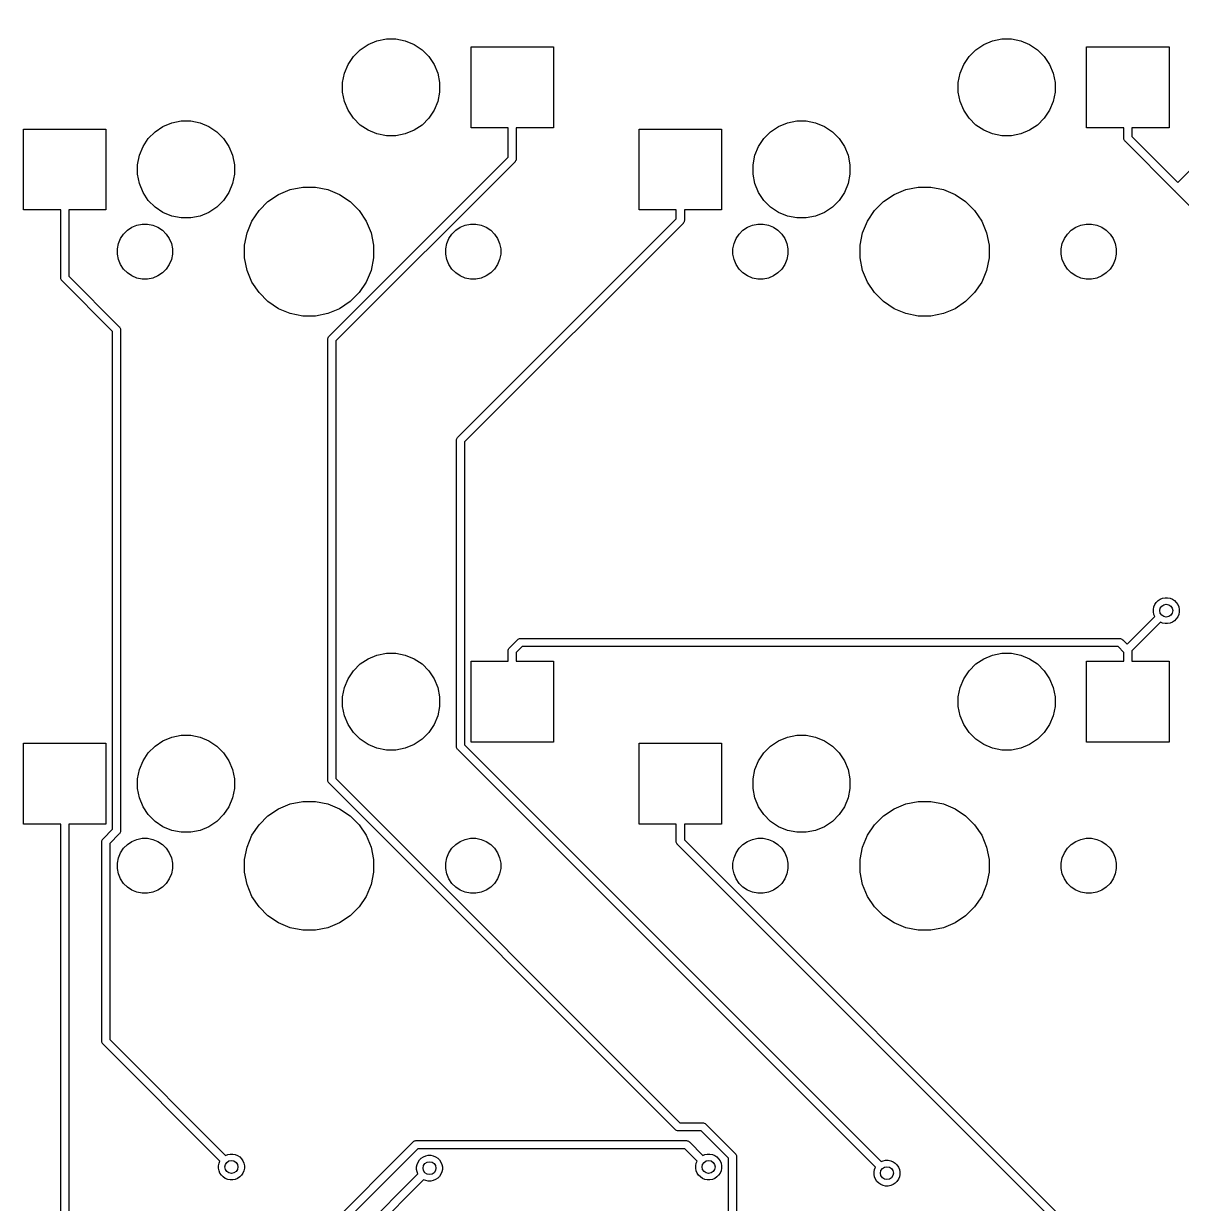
# Model space of a CAD drawing. Extents: x 1.2 to 14.9, y -4.9 to -0.3.
# Drawn here: x 1.242 to 2.653, y -1.894 to -0.457 of the extents above; entities that cross this region are included whole.
import ezdxf

# ---------------------------------------------------------------- set-up
doc = ezdxf.new("R2010")
doc.units = 0
doc.header["$MEASUREMENT"] = 0
doc.layers.add('BLACK', color=7, linetype='CONTINUOUS')

msp = doc.modelspace()

# ---------------------------------------------------------------- linework, layer by layer
at = {"layer": 'BLACK', "linetype": 'CONTINUOUS'}
for p, q in [((2.64867, -0.651084), (2.84242, -0.457328)), ((1.65235, -0.489129), (1.66203, -0.482666)), ((1.66203, -0.482666), (1.67277, -0.478214)), ((1.67277, -0.478214), (1.68418, -0.475945)), ((1.68418, -0.475945), (1.69582, -0.475945)), ((1.69582, -0.475945), (1.70723, -0.478214)), ((1.70723, -0.478214), (1.71797, -0.482666)), ((1.71797, -0.482666), (1.72765, -0.489129)), ((1.78744, -0.584213), (1.78744, -0.485787)), ((1.78744, -0.485787), (1.88783, -0.485787)), ((1.88783, -0.485787), (1.88783, -0.584213)), ((2.40235, -0.489129), (2.41203, -0.482666)), ((2.41203, -0.482666), (2.42277, -0.478214)), ((2.42277, -0.478214), (2.43418, -0.475945)), ((2.43418, -0.475945), (2.44582, -0.475945)), ((2.44582, -0.475945), (2.45723, -0.478214)), ((2.45723, -0.478214), (2.46797, -0.482666)), ((2.46797, -0.482666), (2.47765, -0.489129)), ((2.53744, -0.584213), (2.53744, -0.485787)), ((2.53744, -0.485787), (2.63783, -0.485787)), ((2.63783, -0.485787), (2.63783, -0.584213)), ((1.63767, -0.507027), (1.64413, -0.497355)), ((1.64413, -0.497355), (1.65235, -0.489129)), ((1.72765, -0.489129), (1.73587, -0.497355)), ((1.73587, -0.497355), (1.74233, -0.507027)), ((2.38767, -0.507027), (2.39413, -0.497355)), ((2.39413, -0.497355), (2.40235, -0.489129)), ((2.47765, -0.489129), (2.48587, -0.497355)), ((2.48587, -0.497355), (2.49233, -0.507027)), ((1.63321, -0.517774), (1.63767, -0.507027)), ((1.74233, -0.507027), (1.74679, -0.517774)), ((2.38321, -0.517774), (2.38767, -0.507027)), ((2.49233, -0.507027), (2.49679, -0.517774)), ((1.63094, -0.529184), (1.63321, -0.517774)), ((1.63094, -0.540816), (1.63094, -0.529184)), ((1.74679, -0.517774), (1.74906, -0.529184)), ((1.74906, -0.529184), (1.74906, -0.540816)), ((2.38094, -0.529184), (2.38321, -0.517774)), ((2.38094, -0.540816), (2.38094, -0.529184)), ((2.49679, -0.517774), (2.49906, -0.529184)), ((2.49906, -0.529184), (2.49906, -0.540816)), ((1.63321, -0.552226), (1.63094, -0.540816)), ((1.74906, -0.540816), (1.74679, -0.552226)), ((2.38321, -0.552226), (2.38094, -0.540816)), ((2.49906, -0.540816), (2.49679, -0.552226)), ((1.63767, -0.562973), (1.63321, -0.552226)), ((1.74679, -0.552226), (1.74233, -0.562973)), ((2.38767, -0.562973), (2.38321, -0.552226)), ((2.49679, -0.552226), (2.49233, -0.562973)), ((1.64413, -0.572645), (1.63767, -0.562973)), ((1.65235, -0.580871), (1.64413, -0.572645)), ((1.73587, -0.572645), (1.72765, -0.580871)), ((1.74233, -0.562973), (1.73587, -0.572645)), ((2.39413, -0.572645), (2.38767, -0.562973)), ((2.40235, -0.580871), (2.39413, -0.572645)), ((2.48587, -0.572645), (2.47765, -0.580871)), ((2.49233, -0.562973), (2.48587, -0.572645)), ((1.24217, -0.684213), (1.24217, -0.585787)), ((1.24217, -0.585787), (1.34256, -0.585787)), ((1.34256, -0.585787), (1.34256, -0.684213)), ((1.39413, -0.597355), (1.40235, -0.589129)), ((1.40235, -0.589129), (1.41203, -0.582666)), ((1.41203, -0.582666), (1.42277, -0.578214)), ((1.42277, -0.578214), (1.43418, -0.575945)), ((1.43418, -0.575945), (1.44582, -0.575945)), ((1.44582, -0.575945), (1.45723, -0.578214)), ((1.45723, -0.578214), (1.46797, -0.582666)), ((1.46797, -0.582666), (1.47765, -0.589129)), ((1.47765, -0.589129), (1.48587, -0.597355)), ((1.66203, -0.587334), (1.65235, -0.580871)), ((1.67277, -0.591786), (1.66203, -0.587334)), ((1.71797, -0.587334), (1.70723, -0.591786)), ((1.72765, -0.580871), (1.71797, -0.587334)), ((1.83272, -0.584213), (1.78744, -0.584213)), ((1.83272, -0.619832), (1.83272, -0.584213)), ((1.88783, -0.584213), (1.84256, -0.584213)), ((1.84256, -0.584213), (1.84256, -0.621629)), ((1.99217, -0.684213), (1.99217, -0.585787)), ((1.99217, -0.585787), (2.09256, -0.585787)), ((2.09256, -0.585787), (2.09256, -0.684213)), ((2.14413, -0.597355), (2.15235, -0.589129)), ((2.15235, -0.589129), (2.16203, -0.582666)), ((2.16203, -0.582666), (2.17277, -0.578214)), ((2.17277, -0.578214), (2.18418, -0.575945)), ((2.18418, -0.575945), (2.19582, -0.575945)), ((2.19582, -0.575945), (2.20723, -0.578214)), ((2.20723, -0.578214), (2.21797, -0.582666)), ((2.21797, -0.582666), (2.22765, -0.589129)), ((2.22765, -0.589129), (2.23587, -0.597355)), ((2.41203, -0.587334), (2.40235, -0.580871)), ((2.42277, -0.591786), (2.41203, -0.587334)), ((2.46797, -0.587334), (2.45723, -0.591786)), ((2.47765, -0.580871), (2.46797, -0.587334)), ((2.58272, -0.584213), (2.53744, -0.584213)), ((2.58272, -0.596778), (2.58272, -0.584213)), ((2.63783, -0.584213), (2.59256, -0.584213)), ((2.59256, -0.584213), (2.59256, -0.594981)), ((1.38767, -0.607027), (1.39413, -0.597355)), ((1.48587, -0.597355), (1.49233, -0.607027)), ((1.68418, -0.594055), (1.67277, -0.591786)), ((1.69582, -0.594055), (1.68418, -0.594055)), ((1.70723, -0.591786), (1.69582, -0.594055)), ((2.13767, -0.607027), (2.14413, -0.597355)), ((2.23587, -0.597355), (2.24233, -0.607027)), ((2.43418, -0.594055), (2.42277, -0.591786)), ((2.44582, -0.594055), (2.43418, -0.594055)), ((2.45723, -0.591786), (2.44582, -0.594055)), ((2.58269, -0.59702), (2.58272, -0.596778)), ((2.58272, -0.597261), (2.58269, -0.59702)), ((2.58279, -0.597984), (2.58272, -0.597261)), ((2.58279, -0.597985), (2.58279, -0.597984)), ((2.58307, -0.598912), (2.58279, -0.597985)), ((2.58279, -0.597985), (2.58279, -0.597985)), ((2.58353, -0.599767), (2.58307, -0.598912)), ((2.58399, -0.600329), (2.58353, -0.599767)), ((2.58414, -0.600516), (2.58399, -0.600329)), ((2.58399, -0.600329), (2.58399, -0.600329)), ((2.58433, -0.60067), (2.58414, -0.600516)), ((2.64501, -0.661353), (2.58433, -0.60067)), ((2.59256, -0.594981), (2.64867, -0.651084)), ((1.38094, -0.629184), (1.38321, -0.617774)), ((1.38321, -0.617774), (1.38767, -0.607027)), ((1.49233, -0.607027), (1.49679, -0.617774)), ((1.49679, -0.617774), (1.49906, -0.629184)), ((2.13094, -0.629184), (2.13321, -0.617774)), ((2.13321, -0.617774), (2.13767, -0.607027)), ((2.24233, -0.607027), (2.24679, -0.617774)), ((2.24679, -0.617774), (2.24906, -0.629184)), ((1.38094, -0.640816), (1.38094, -0.629184)), ((1.49906, -0.629184), (1.49906, -0.640816)), ((1.61439, -0.838156), (1.83272, -0.619832)), ((1.84095, -0.625521), (1.62262, -0.843845)), ((1.84113, -0.625367), (1.84095, -0.625521)), ((1.84175, -0.624617), (1.84113, -0.625367)), ((1.84221, -0.623762), (1.84175, -0.624617)), ((1.84249, -0.622835), (1.84221, -0.623762)), ((1.84256, -0.622112), (1.84249, -0.622835)), ((1.84256, -0.621629), (1.84258, -0.62187)), ((1.84258, -0.62187), (1.84256, -0.622111)), ((1.84256, -0.622111), (1.84256, -0.622112)), ((2.13094, -0.640816), (2.13094, -0.629184)), ((2.24906, -0.629184), (2.24906, -0.640816)), ((1.38321, -0.652226), (1.38094, -0.640816)), ((1.49906, -0.640816), (1.49679, -0.652226)), ((2.13321, -0.652226), (2.13094, -0.640816)), ((2.24906, -0.640816), (2.24679, -0.652226)), ((1.38767, -0.662973), (1.38321, -0.652226)), ((1.49679, -0.652226), (1.49233, -0.662973)), ((1.55282, -0.665434), (1.5671, -0.659517)), ((1.5671, -0.659517), (1.58227, -0.6565)), ((1.58227, -0.6565), (1.59773, -0.6565)), ((1.59773, -0.6565), (1.6129, -0.659517)), ((1.6129, -0.659517), (1.62718, -0.665434)), ((2.13767, -0.662973), (2.13321, -0.652226)), ((2.24679, -0.652226), (2.24233, -0.662973)), ((2.30282, -0.665434), (2.3171, -0.659517)), ((2.3171, -0.659517), (2.33227, -0.6565)), ((2.33227, -0.6565), (2.34773, -0.6565)), ((2.34773, -0.6565), (2.3629, -0.659517)), ((2.3629, -0.659517), (2.37718, -0.665434)), ((1.39413, -0.672645), (1.38767, -0.662973)), ((1.40235, -0.680871), (1.39413, -0.672645)), ((1.48587, -0.672645), (1.47765, -0.680871)), ((1.49233, -0.662973), (1.48587, -0.672645)), ((1.52903, -0.684959), (1.53996, -0.674025)), ((1.53996, -0.674025), (1.55282, -0.665434)), ((1.62718, -0.665434), (1.64004, -0.674025)), ((1.64004, -0.674025), (1.65097, -0.684959)), ((2.14413, -0.672645), (2.13767, -0.662973)), ((2.15235, -0.680871), (2.14413, -0.672645)), ((2.23587, -0.672645), (2.22765, -0.680871)), ((2.24233, -0.662973), (2.23587, -0.672645)), ((2.27903, -0.684959), (2.28996, -0.674025)), ((2.28996, -0.674025), (2.30282, -0.665434)), ((2.37718, -0.665434), (2.39004, -0.674025)), ((2.39004, -0.674025), (2.40097, -0.684959)), ((2.64517, -0.66154), (2.64501, -0.661353)), ((2.64536, -0.661694), (2.64517, -0.66154)), ((2.68341, -0.699755), (2.64536, -0.661694)), ((1.28744, -0.684213), (1.24217, -0.684213)), ((1.28744, -0.766904), (1.28744, -0.684213)), ((1.34256, -0.684213), (1.29728, -0.684213)), ((1.29728, -0.684213), (1.29728, -0.765107)), ((1.41203, -0.687334), (1.40235, -0.680871)), ((1.42277, -0.691786), (1.41203, -0.687334)), ((1.46797, -0.687334), (1.45723, -0.691786)), ((1.47765, -0.680871), (1.46797, -0.687334)), ((1.52043, -0.697816), (1.52903, -0.684959)), ((1.65097, -0.684959), (1.65957, -0.697816)), ((2.03744, -0.684213), (1.99217, -0.684213)), ((2.03744, -0.694981), (2.03744, -0.684213)), ((2.09256, -0.684213), (2.04728, -0.684213)), ((2.04728, -0.684213), (2.04728, -0.696779)), ((2.16203, -0.687334), (2.15235, -0.680871)), ((2.17277, -0.691786), (2.16203, -0.687334)), ((2.21797, -0.687334), (2.20723, -0.691786)), ((2.22765, -0.680871), (2.21797, -0.687334)), ((2.27043, -0.697816), (2.27903, -0.684959)), ((2.40097, -0.684959), (2.40957, -0.697816)), ((1.37413, -0.705313), (1.38023, -0.702787)), ((1.38023, -0.702787), (1.3867, -0.7015)), ((1.3867, -0.7015), (1.3933, -0.7015)), ((1.3933, -0.7015), (1.39977, -0.702787)), ((1.39977, -0.702787), (1.40587, -0.705313)), ((1.43418, -0.694055), (1.42277, -0.691786)), ((1.44582, -0.694055), (1.43418, -0.694055)), ((1.45723, -0.691786), (1.44582, -0.694055)), ((1.51452, -0.712102), (1.52043, -0.697816)), ((1.65957, -0.697816), (1.66548, -0.712102)), ((1.77121, -0.961212), (2.03744, -0.694981)), ((1.77413, -0.705313), (1.78023, -0.702787)), ((2.04567, -0.70067), (1.77944, -0.966901)), ((1.78023, -0.702787), (1.7867, -0.7015)), ((1.7867, -0.7015), (1.7933, -0.7015)), ((1.7933, -0.7015), (1.79977, -0.702787)), ((1.79977, -0.702787), (1.80587, -0.705313)), ((2.04586, -0.700516), (2.04567, -0.70067)), ((2.04618, -0.700128), (2.04586, -0.700516)), ((2.04647, -0.699767), (2.04618, -0.700128)), ((2.04693, -0.698912), (2.04647, -0.699767)), ((2.047, -0.698681), (2.04693, -0.698912)), ((2.04721, -0.697984), (2.047, -0.698681)), ((2.04728, -0.697261), (2.04721, -0.697984)), ((2.04728, -0.696779), (2.04731, -0.69702)), ((2.04731, -0.69702), (2.04728, -0.697261)), ((2.04728, -0.697261), (2.04728, -0.697261)), ((2.12413, -0.705313), (2.13023, -0.702787)), ((2.13023, -0.702787), (2.1367, -0.7015)), ((2.1367, -0.7015), (2.1433, -0.7015)), ((2.1433, -0.7015), (2.14977, -0.702787)), ((2.14977, -0.702787), (2.15587, -0.705313)), ((2.18418, -0.694055), (2.17277, -0.691786)), ((2.19582, -0.694055), (2.18418, -0.694055)), ((2.20723, -0.691786), (2.19582, -0.694055)), ((2.26452, -0.712102), (2.27043, -0.697816)), ((2.40957, -0.697816), (2.41548, -0.712102)), ((2.52413, -0.705313), (2.53023, -0.702787)), ((2.53023, -0.702787), (2.5367, -0.7015)), ((2.5367, -0.7015), (2.5433, -0.7015)), ((2.5433, -0.7015), (2.54977, -0.702787)), ((2.54977, -0.702787), (2.55587, -0.705313)), ((1.36031, -0.719132), (1.36398, -0.713645)), ((1.36398, -0.713645), (1.36864, -0.708979)), ((1.36864, -0.708979), (1.37413, -0.705313)), ((1.40587, -0.705313), (1.41135, -0.708979)), ((1.41135, -0.708979), (1.41602, -0.713645)), ((1.41602, -0.713645), (1.41969, -0.719132)), ((1.5115, -0.727268), (1.51452, -0.712102)), ((1.66548, -0.712102), (1.6685, -0.727268)), ((1.76031, -0.719132), (1.76398, -0.713645)), ((1.76398, -0.713645), (1.76865, -0.708979)), ((1.76865, -0.708979), (1.77413, -0.705313)), ((1.80587, -0.705313), (1.81136, -0.708979)), ((1.81136, -0.708979), (1.81602, -0.713645)), ((1.81602, -0.713645), (1.81969, -0.719132)), ((2.11031, -0.719132), (2.11398, -0.713645)), ((2.11398, -0.713645), (2.11864, -0.708979)), ((2.11864, -0.708979), (2.12413, -0.705313)), ((2.15587, -0.705313), (2.16135, -0.708979)), ((2.16135, -0.708979), (2.16602, -0.713645)), ((2.16602, -0.713645), (2.16969, -0.719132)), ((2.2615, -0.727268), (2.26452, -0.712102)), ((2.41548, -0.712102), (2.4185, -0.727268)), ((2.51031, -0.719132), (2.51398, -0.713645)), ((2.51398, -0.713645), (2.51864, -0.708979)), ((2.51864, -0.708979), (2.52413, -0.705313)), ((2.55587, -0.705313), (2.56135, -0.708979)), ((2.56135, -0.708979), (2.56602, -0.713645)), ((2.56602, -0.713645), (2.56969, -0.719132)), ((1.3565, -0.731701), (1.35779, -0.725228)), ((1.3565, -0.738299), (1.3565, -0.731701)), ((1.35779, -0.725228), (1.36031, -0.719132)), ((1.41969, -0.719132), (1.42221, -0.725228)), ((1.42221, -0.725228), (1.4235, -0.731701)), ((1.4235, -0.731701), (1.4235, -0.738299)), ((1.5115, -0.742732), (1.5115, -0.727268)), ((1.6685, -0.727268), (1.6685, -0.742732)), ((1.7565, -0.731701), (1.75779, -0.725228)), ((1.7565, -0.738299), (1.7565, -0.731701)), ((1.75779, -0.725228), (1.76031, -0.719132)), ((1.81969, -0.719132), (1.82221, -0.725228)), ((1.82221, -0.725228), (1.8235, -0.731701)), ((1.8235, -0.731701), (1.8235, -0.738299)), ((2.1065, -0.731701), (2.10779, -0.725228)), ((2.1065, -0.738299), (2.1065, -0.731701)), ((2.10779, -0.725228), (2.11031, -0.719132)), ((2.16969, -0.719132), (2.17221, -0.725228)), ((2.17221, -0.725228), (2.1735, -0.731701)), ((2.1735, -0.731701), (2.1735, -0.738299)), ((2.2615, -0.742732), (2.2615, -0.727268)), ((2.4185, -0.727268), (2.4185, -0.742732)), ((2.5065, -0.731701), (2.50779, -0.725228)), ((2.5065, -0.738299), (2.5065, -0.731701)), ((2.50779, -0.725228), (2.51031, -0.719132)), ((2.56969, -0.719132), (2.57221, -0.725228)), ((2.57221, -0.725228), (2.5735, -0.731701)), ((2.5735, -0.731701), (2.5735, -0.738299)), ((1.35779, -0.744772), (1.3565, -0.738299)), ((1.36031, -0.750868), (1.35779, -0.744772)), ((1.42221, -0.744772), (1.41969, -0.750868)), ((1.4235, -0.738299), (1.42221, -0.744772)), ((1.51452, -0.757898), (1.5115, -0.742732)), ((1.6685, -0.742732), (1.66548, -0.757898)), ((1.75779, -0.744772), (1.7565, -0.738299)), ((1.76031, -0.750868), (1.75779, -0.744772)), ((1.82221, -0.744772), (1.81969, -0.750868)), ((1.8235, -0.738299), (1.82221, -0.744772)), ((2.10779, -0.744772), (2.1065, -0.738299)), ((2.11031, -0.750868), (2.10779, -0.744772)), ((2.17221, -0.744772), (2.16969, -0.750868)), ((2.1735, -0.738299), (2.17221, -0.744772)), ((2.26452, -0.757898), (2.2615, -0.742732)), ((2.4185, -0.742732), (2.41548, -0.757898)), ((2.50779, -0.744772), (2.5065, -0.738299)), ((2.51031, -0.750868), (2.50779, -0.744772)), ((2.57221, -0.744772), (2.56969, -0.750868)), ((2.5735, -0.738299), (2.57221, -0.744772)), ((1.36398, -0.756355), (1.36031, -0.750868)), ((1.36864, -0.761021), (1.36398, -0.756355)), ((1.37413, -0.764687), (1.36864, -0.761021)), ((1.41135, -0.761021), (1.40587, -0.764687)), ((1.41602, -0.756355), (1.41135, -0.761021)), ((1.41969, -0.750868), (1.41602, -0.756355)), ((1.52043, -0.772184), (1.51452, -0.757898)), ((1.66548, -0.757898), (1.65957, -0.772184)), ((1.76398, -0.756355), (1.76031, -0.750868)), ((1.76865, -0.761021), (1.76398, -0.756355)), ((1.77413, -0.764687), (1.76865, -0.761021)), ((1.81136, -0.761021), (1.80587, -0.764687)), ((1.81602, -0.756355), (1.81136, -0.761021)), ((1.81969, -0.750868), (1.81602, -0.756355)), ((2.11398, -0.756355), (2.11031, -0.750868)), ((2.11864, -0.761021), (2.11398, -0.756355)), ((2.12413, -0.764687), (2.11864, -0.761021)), ((2.16135, -0.761021), (2.15587, -0.764687)), ((2.16602, -0.756355), (2.16135, -0.761021)), ((2.16969, -0.750868), (2.16602, -0.756355)), ((2.27043, -0.772184), (2.26452, -0.757898)), ((2.41548, -0.757898), (2.40957, -0.772184)), ((2.51398, -0.756355), (2.51031, -0.750868)), ((2.51864, -0.761021), (2.51398, -0.756355)), ((2.52413, -0.764687), (2.51864, -0.761021)), ((2.56135, -0.761021), (2.55587, -0.764687)), ((2.56602, -0.756355), (2.56135, -0.761021)), ((2.56969, -0.750868), (2.56602, -0.756355)), ((1.28742, -0.767146), (1.28744, -0.766904)), ((1.28751, -0.76811), (1.28742, -0.767146)), ((1.28779, -0.769038), (1.28751, -0.76811)), ((1.28825, -0.769893), (1.28779, -0.769038)), ((1.2887, -0.770438), (1.28825, -0.769893)), ((1.28887, -0.770642), (1.2887, -0.770438)), ((1.28905, -0.770796), (1.28887, -0.770642)), ((1.35056, -0.832302), (1.28905, -0.770796)), ((1.29728, -0.765107), (1.35879, -0.826613)), ((1.38023, -0.767213), (1.37413, -0.764687)), ((1.3867, -0.7685), (1.38023, -0.767213)), ((1.3933, -0.7685), (1.3867, -0.7685)), ((1.39977, -0.767213), (1.3933, -0.7685)), ((1.40587, -0.764687), (1.39977, -0.767213)), ((1.52903, -0.785041), (1.52043, -0.772184)), ((1.65957, -0.772184), (1.65097, -0.785041)), ((1.78023, -0.767213), (1.77413, -0.764687)), ((1.7867, -0.7685), (1.78023, -0.767213)), ((1.7933, -0.7685), (1.7867, -0.7685)), ((1.79977, -0.767213), (1.7933, -0.7685)), ((1.80587, -0.764687), (1.79977, -0.767213)), ((2.13023, -0.767213), (2.12413, -0.764687)), ((2.1367, -0.7685), (2.13023, -0.767213)), ((2.1433, -0.7685), (2.1367, -0.7685)), ((2.14977, -0.767213), (2.1433, -0.7685)), ((2.15587, -0.764687), (2.14977, -0.767213)), ((2.27903, -0.785041), (2.27043, -0.772184)), ((2.40957, -0.772184), (2.40097, -0.785041)), ((2.53023, -0.767213), (2.52413, -0.764687)), ((2.5367, -0.7685), (2.53023, -0.767213)), ((2.5433, -0.7685), (2.5367, -0.7685)), ((2.54977, -0.767213), (2.5433, -0.7685)), ((2.55587, -0.764687), (2.54977, -0.767213)), ((1.53996, -0.795975), (1.52903, -0.785041)), ((1.65097, -0.785041), (1.64004, -0.795975)), ((2.28996, -0.795975), (2.27903, -0.785041)), ((2.40097, -0.785041), (2.39004, -0.795975)), ((1.55282, -0.804566), (1.53996, -0.795975)), ((1.5671, -0.810483), (1.55282, -0.804566)), ((1.62718, -0.804566), (1.6129, -0.810483)), ((1.64004, -0.795975), (1.62718, -0.804566)), ((2.30282, -0.804566), (2.28996, -0.795975)), ((2.3171, -0.810483), (2.30282, -0.804566)), ((2.37718, -0.804566), (2.3629, -0.810483)), ((2.39004, -0.795975), (2.37718, -0.804566)), ((1.58227, -0.8135), (1.5671, -0.810483)), ((1.59773, -0.8135), (1.58227, -0.8135)), ((1.6129, -0.810483), (1.59773, -0.8135)), ((2.33227, -0.8135), (2.3171, -0.810483)), ((2.34773, -0.8135), (2.33227, -0.8135)), ((2.3629, -0.810483), (2.34773, -0.8135)), ((1.35056, -1.43871), (1.35056, -0.832302)), ((1.35879, -0.826613), (1.35898, -0.826767)), ((1.35898, -0.826767), (1.35913, -0.826954)), ((1.35913, -0.826954), (1.35913, -0.826955)), ((1.35913, -0.826955), (1.35959, -0.827516)), ((1.35959, -0.827516), (1.35997, -0.828232)), ((1.35997, -0.828232), (1.36005, -0.828371)), ((1.36005, -0.828371), (1.36033, -0.829299)), ((1.36033, -0.829299), (1.3604, -0.830022)), ((1.3604, -0.830022), (1.3604, -0.830023)), ((1.3604, -0.830023), (1.36043, -0.830264)), ((1.36043, -0.830264), (1.3604, -0.830505)), ((1.3604, -0.830505), (1.3604, -1.44051)), ((1.61276, -0.841807), (1.61285, -0.840842)), ((1.61278, -0.842049), (1.61276, -0.841807)), ((1.61278, -1.37875), (1.61278, -0.842049)), ((1.61285, -0.840842), (1.61313, -0.839915)), ((1.61313, -0.839915), (1.61359, -0.83906)), ((1.61359, -0.83906), (1.61405, -0.838498)), ((1.61405, -0.838498), (1.6142, -0.83831)), ((1.61405, -0.838498), (1.61405, -0.838498)), ((1.6142, -0.83831), (1.61439, -0.838156)), ((1.62262, -0.843845), (1.62262, -1.37695)), ((1.76995, -0.96297), (1.77041, -0.962115)), ((1.77041, -0.962115), (1.77087, -0.961553)), ((1.77087, -0.961553), (1.77102, -0.961366)), ((1.77087, -0.961553), (1.77087, -0.961553)), ((1.77102, -0.961366), (1.77121, -0.961212)), ((1.76957, -0.964862), (1.76967, -0.963897)), ((1.7696, -0.965104), (1.76957, -0.964862)), ((1.7696, -1.33772), (1.7696, -0.965104)), ((1.76967, -0.963897), (1.76995, -0.96297)), ((1.77944, -0.966901), (1.77944, -1.33592)), ((2.62055, -1.16492), (2.62228, -1.16234)), ((2.62228, -1.16234), (2.62447, -1.16015)), ((2.62447, -1.16015), (2.62705, -1.15843)), ((2.62705, -1.15843), (2.62991, -1.15724)), ((2.62991, -1.15724), (2.63296, -1.15663)), ((2.63296, -1.15663), (2.63606, -1.15663)), ((2.63606, -1.15663), (2.6391, -1.15724)), ((2.6391, -1.15724), (2.64197, -1.15843)), ((2.64197, -1.15843), (2.64455, -1.16015)), ((2.64455, -1.16015), (2.64674, -1.16234)), ((2.64674, -1.16234), (2.64846, -1.16492)), ((2.61876, -1.17083), (2.61937, -1.16779)), ((2.61876, -1.17393), (2.61876, -1.17083)), ((2.61937, -1.17698), (2.61876, -1.17393)), ((2.61937, -1.16779), (2.62055, -1.16492)), ((2.62042, -1.17951), (2.61937, -1.17698)), ((2.64846, -1.16492), (2.64965, -1.16779)), ((2.64965, -1.17698), (2.64846, -1.17984)), ((2.64965, -1.16779), (2.65026, -1.17083)), ((2.65026, -1.17393), (2.64965, -1.17698)), ((2.65026, -1.17083), (2.65026, -1.17393)), ((2.58666, -1.21327), (2.62042, -1.17951)), ((2.62738, -1.18647), (2.59258, -1.22127)), ((2.62991, -1.18752), (2.62738, -1.18647)), ((2.63296, -1.18813), (2.62991, -1.18752)), ((2.63606, -1.18813), (2.63296, -1.18813)), ((2.6391, -1.18752), (2.63606, -1.18813)), ((2.64197, -1.18634), (2.6391, -1.18752)), ((2.64455, -1.18461), (2.64197, -1.18634)), ((2.64674, -1.18242), (2.64455, -1.18461)), ((2.64846, -1.17984), (2.64674, -1.18242)), ((1.8448, -1.20718), (1.84492, -1.20712)), ((1.84492, -1.20712), (1.84565, -1.20673)), ((1.84565, -1.20673), (1.84658, -1.20645)), ((1.84658, -1.20645), (1.84731, -1.20637)), ((1.84731, -1.20637), (1.84755, -1.20635)), ((1.84731, -1.20637), (1.84731, -1.20637)), ((1.84755, -1.20635), (1.84779, -1.20637)), ((1.84779, -1.20637), (2.57749, -1.20637)), ((2.57749, -1.20637), (2.57773, -1.20635)), ((2.57773, -1.20635), (2.57797, -1.20637)), ((2.57797, -1.20637), (2.57797, -1.20637)), ((2.57797, -1.20637), (2.57869, -1.20645)), ((2.57869, -1.20645), (2.57962, -1.20673)), ((2.57962, -1.20673), (2.58048, -1.20718)), ((1.83269, -1.2212), (1.83272, -1.2209)), ((1.83272, -1.22145), (1.83269, -1.2212)), ((1.83272, -1.2209), (1.83279, -1.22024)), ((1.83272, -1.23401), (1.83272, -1.22145)), ((1.83279, -1.22024), (1.83289, -1.21991)), ((1.83289, -1.21991), (1.83307, -1.21931)), ((1.83307, -1.21931), (1.83353, -1.21846)), ((1.83353, -1.21846), (1.83399, -1.2179)), ((1.83399, -1.2179), (1.83414, -1.21771)), ((1.83399, -1.2179), (1.83399, -1.2179)), ((1.83414, -1.21771), (1.83433, -1.21755)), ((1.83433, -1.21755), (1.8439, -1.20799)), ((1.84959, -1.21622), (1.84256, -1.22324)), ((1.8439, -1.20799), (1.84405, -1.2078)), ((1.84405, -1.2078), (1.84424, -1.20764)), ((1.84424, -1.20764), (1.8448, -1.20718)), ((1.84424, -1.20764), (1.84424, -1.20764)), ((2.57569, -1.21622), (1.84959, -1.21622)), ((2.58272, -1.22324), (2.57569, -1.21622)), ((2.58048, -1.20718), (2.58122, -1.2078)), ((2.58122, -1.2078), (2.58138, -1.20799)), ((2.58138, -1.20799), (2.58666, -1.21327)), ((2.59258, -1.22127), (2.59256, -1.22145)), ((2.59256, -1.22145), (2.59256, -1.23401)), ((1.65235, -1.23735), (1.66203, -1.23089)), ((1.66203, -1.23089), (1.67277, -1.22644)), ((1.67277, -1.22644), (1.68418, -1.22417)), ((1.68418, -1.22417), (1.69582, -1.22417)), ((1.69582, -1.22417), (1.70723, -1.22644)), ((1.70723, -1.22644), (1.71797, -1.23089)), ((1.71797, -1.23089), (1.72765, -1.23735)), ((1.78744, -1.33244), (1.78744, -1.23401)), ((1.78744, -1.23401), (1.83272, -1.23401)), ((1.84256, -1.22324), (1.84256, -1.23401)), ((1.84256, -1.23401), (1.88783, -1.23401)), ((1.88783, -1.23401), (1.88783, -1.33244)), ((2.40235, -1.23735), (2.41203, -1.23089)), ((2.41203, -1.23089), (2.42277, -1.22644)), ((2.42277, -1.22644), (2.43418, -1.22417)), ((2.43418, -1.22417), (2.44582, -1.22417)), ((2.44582, -1.22417), (2.45723, -1.22644)), ((2.45723, -1.22644), (2.46797, -1.23089)), ((2.46797, -1.23089), (2.47765, -1.23735)), ((2.53744, -1.33244), (2.53744, -1.23401)), ((2.53744, -1.23401), (2.58272, -1.23401)), ((2.58272, -1.23401), (2.58272, -1.22324)), ((2.59256, -1.23401), (2.63783, -1.23401)), ((2.63783, -1.23401), (2.63783, -1.33244)), ((1.63767, -1.25525), (1.64413, -1.24558)), ((1.64413, -1.24558), (1.65235, -1.23735)), ((1.72765, -1.23735), (1.73587, -1.24558)), ((1.73587, -1.24558), (1.74233, -1.25525)), ((2.38767, -1.25525), (2.39413, -1.24558)), ((2.39413, -1.24558), (2.40235, -1.23735)), ((2.47765, -1.23735), (2.48587, -1.24558)), ((2.48587, -1.24558), (2.49233, -1.25525)), ((1.63321, -1.266), (1.63767, -1.25525)), ((1.74233, -1.25525), (1.74679, -1.266)), ((2.38321, -1.266), (2.38767, -1.25525)), ((2.49233, -1.25525), (2.49679, -1.266)), ((1.63094, -1.27741), (1.63321, -1.266)), ((1.63094, -1.28904), (1.63094, -1.27741)), ((1.74679, -1.266), (1.74906, -1.27741)), ((1.74906, -1.27741), (1.74906, -1.28904)), ((2.38094, -1.27741), (2.38321, -1.266)), ((2.38094, -1.28904), (2.38094, -1.27741)), ((2.49679, -1.266), (2.49906, -1.27741)), ((2.49906, -1.27741), (2.49906, -1.28904)), ((1.63321, -1.30045), (1.63094, -1.28904)), ((1.74906, -1.28904), (1.74679, -1.30045)), ((2.38321, -1.30045), (2.38094, -1.28904)), ((2.49906, -1.28904), (2.49679, -1.30045)), ((1.63767, -1.3112), (1.63321, -1.30045)), ((1.74679, -1.30045), (1.74233, -1.3112)), ((2.38767, -1.3112), (2.38321, -1.30045)), ((2.49679, -1.30045), (2.49233, -1.3112)), ((1.64413, -1.32087), (1.63767, -1.3112)), ((1.65235, -1.3291), (1.64413, -1.32087)), ((1.73587, -1.32087), (1.72765, -1.3291)), ((1.74233, -1.3112), (1.73587, -1.32087)), ((2.39413, -1.32087), (2.38767, -1.3112)), ((2.40235, -1.3291), (2.39413, -1.32087)), ((2.48587, -1.32087), (2.47765, -1.3291)), ((2.49233, -1.3112), (2.48587, -1.32087)), ((1.24217, -1.43244), (1.24217, -1.33401)), ((1.24217, -1.33401), (1.34256, -1.33401)), ((1.34256, -1.33401), (1.34256, -1.43244)), ((1.40235, -1.33735), (1.41203, -1.33089)), ((1.41203, -1.33089), (1.42277, -1.32644)), ((1.42277, -1.32644), (1.43418, -1.32417)), ((1.43418, -1.32417), (1.44582, -1.32417)), ((1.44582, -1.32417), (1.45723, -1.32644)), ((1.45723, -1.32644), (1.46797, -1.33089)), ((1.46797, -1.33089), (1.47765, -1.33735)), ((1.66203, -1.33556), (1.65235, -1.3291)), ((1.67277, -1.34001), (1.66203, -1.33556)), ((1.71797, -1.33556), (1.70723, -1.34001)), ((1.72765, -1.3291), (1.71797, -1.33556)), ((1.77944, -1.33592), (2.28699, -1.84347)), ((1.88783, -1.33244), (1.78744, -1.33244)), ((1.99217, -1.43244), (1.99217, -1.33401)), ((1.99217, -1.33401), (2.09256, -1.33401)), ((2.09256, -1.33401), (2.09256, -1.43244)), ((2.15235, -1.33735), (2.16203, -1.33089)), ((2.16203, -1.33089), (2.17277, -1.32644)), ((2.17277, -1.32644), (2.18418, -1.32417)), ((2.18418, -1.32417), (2.19582, -1.32417)), ((2.19582, -1.32417), (2.20723, -1.32644)), ((2.20723, -1.32644), (2.21797, -1.33089)), ((2.21797, -1.33089), (2.22765, -1.33735)), ((2.41203, -1.33556), (2.40235, -1.3291)), ((2.42277, -1.34001), (2.41203, -1.33556)), ((2.46797, -1.33556), (2.45723, -1.34001)), ((2.47765, -1.3291), (2.46797, -1.33556)), ((2.63783, -1.33244), (2.53744, -1.33244)), ((1.38767, -1.35525), (1.39413, -1.34558)), ((1.39413, -1.34558), (1.40235, -1.33735)), ((1.47765, -1.33735), (1.48587, -1.34558)), ((1.48587, -1.34558), (1.49233, -1.35525)), ((1.68418, -1.34228), (1.67277, -1.34001)), ((1.69582, -1.34228), (1.68418, -1.34228)), ((1.70723, -1.34001), (1.69582, -1.34228)), ((1.76957, -1.33796), (1.7696, -1.33772)), ((1.7696, -1.3382), (1.76957, -1.33796)), ((1.76967, -1.33893), (1.7696, -1.3382)), ((1.7696, -1.3382), (1.7696, -1.3382)), ((1.76995, -1.33985), (1.76967, -1.33893)), ((1.77041, -1.34071), (1.76995, -1.33985)), ((1.77102, -1.34146), (1.77041, -1.34071)), ((1.77121, -1.34161), (1.77102, -1.34146)), ((2.28003, -1.85043), (1.77121, -1.34161)), ((2.13767, -1.35525), (2.14413, -1.34558)), ((2.14413, -1.34558), (2.15235, -1.33735)), ((2.22765, -1.33735), (2.23587, -1.34558)), ((2.23587, -1.34558), (2.24233, -1.35525)), ((2.43418, -1.34228), (2.42277, -1.34001)), ((2.44582, -1.34228), (2.43418, -1.34228)), ((2.45723, -1.34001), (2.44582, -1.34228)), ((1.38321, -1.366), (1.38767, -1.35525)), ((1.49233, -1.35525), (1.49679, -1.366)), ((2.13321, -1.366), (2.13767, -1.35525)), ((2.24233, -1.35525), (2.24679, -1.366)), ((1.38094, -1.37741), (1.38321, -1.366)), ((1.38094, -1.38904), (1.38094, -1.37741)), ((1.49679, -1.366), (1.49906, -1.37741)), ((1.49906, -1.37741), (1.49906, -1.38904)), ((1.61276, -1.37899), (1.61278, -1.37875)), ((1.61278, -1.37923), (1.61276, -1.37899)), ((1.61285, -1.37996), (1.61278, -1.37923)), ((1.61278, -1.37923), (1.61278, -1.37923)), ((1.62262, -1.37695), (2.0418, -1.79613)), ((2.13094, -1.37741), (2.13321, -1.366)), ((2.13094, -1.38904), (2.13094, -1.37741)), ((2.24679, -1.366), (2.24906, -1.37741)), ((2.24906, -1.37741), (2.24906, -1.38904)), ((1.38321, -1.40045), (1.38094, -1.38904)), ((1.49906, -1.38904), (1.49679, -1.40045)), ((1.61313, -1.38088), (1.61285, -1.37996)), ((1.61359, -1.38174), (1.61313, -1.38088)), ((1.6142, -1.38249), (1.61359, -1.38174)), ((1.61439, -1.38264), (1.6142, -1.38249)), ((2.03611, -1.80436), (1.61439, -1.38264)), ((2.13321, -1.40045), (2.13094, -1.38904)), ((2.24906, -1.38904), (2.24679, -1.40045)), ((1.38767, -1.4112), (1.38321, -1.40045)), ((1.49679, -1.40045), (1.49233, -1.4112)), ((1.55282, -1.41366), (1.5671, -1.40774)), ((1.5671, -1.40774), (1.58227, -1.40472)), ((1.58227, -1.40472), (1.59773, -1.40472)), ((1.59773, -1.40472), (1.6129, -1.40774)), ((1.6129, -1.40774), (1.62718, -1.41366)), ((2.13767, -1.4112), (2.13321, -1.40045)), ((2.24679, -1.40045), (2.24233, -1.4112)), ((2.30282, -1.41366), (2.3171, -1.40774)), ((2.3171, -1.40774), (2.33227, -1.40472)), ((2.33227, -1.40472), (2.34773, -1.40472)), ((2.34773, -1.40472), (2.3629, -1.40774)), ((2.3629, -1.40774), (2.37718, -1.41366)), ((1.39413, -1.42087), (1.38767, -1.4112)), ((1.40235, -1.4291), (1.39413, -1.42087)), ((1.48587, -1.42087), (1.47765, -1.4291)), ((1.49233, -1.4112), (1.48587, -1.42087)), ((1.52903, -1.43318), (1.53996, -1.42225)), ((1.53996, -1.42225), (1.55282, -1.41366)), ((1.62718, -1.41366), (1.64004, -1.42225)), ((1.64004, -1.42225), (1.65097, -1.43318)), ((2.14413, -1.42087), (2.13767, -1.4112)), ((2.15235, -1.4291), (2.14413, -1.42087)), ((2.23587, -1.42087), (2.22765, -1.4291)), ((2.24233, -1.4112), (2.23587, -1.42087)), ((2.27903, -1.43318), (2.28996, -1.42225)), ((2.28996, -1.42225), (2.30282, -1.41366)), ((2.37718, -1.41366), (2.39004, -1.42225)), ((2.39004, -1.42225), (2.40097, -1.43318)), ((1.28744, -1.43244), (1.24217, -1.43244)), ((1.28744, -2.71582), (1.28744, -1.43244)), ((1.34256, -1.43244), (1.29728, -1.43244)), ((1.29728, -1.43244), (1.29728, -2.71402)), ((1.41203, -1.43556), (1.40235, -1.4291)), ((1.42277, -1.44001), (1.41203, -1.43556)), ((1.46797, -1.43556), (1.45723, -1.44001)), ((1.47765, -1.4291), (1.46797, -1.43556)), ((1.52043, -1.44604), (1.52903, -1.43318)), ((1.65097, -1.43318), (1.65957, -1.44604)), ((2.03744, -1.43244), (1.99217, -1.43244)), ((2.03744, -1.45318), (2.03744, -1.43244)), ((2.09256, -1.43244), (2.04728, -1.43244)), ((2.04728, -1.43244), (2.04728, -1.45139)), ((2.16203, -1.43556), (2.15235, -1.4291)), ((2.17277, -1.44001), (2.16203, -1.43556)), ((2.21797, -1.43556), (2.20723, -1.44001)), ((2.22765, -1.4291), (2.21797, -1.43556)), ((2.27043, -1.44604), (2.27903, -1.43318)), ((2.40097, -1.43318), (2.40957, -1.44604)), ((1.33782, -1.45195), (1.33827, -1.4511)), ((1.33827, -1.4511), (1.33889, -1.45035)), ((1.33889, -1.45035), (1.33908, -1.4502)), ((1.33908, -1.4502), (1.35056, -1.43871)), ((1.35879, -1.4444), (1.34731, -1.45588)), ((1.35898, -1.44425), (1.35879, -1.4444)), ((1.35913, -1.44406), (1.35898, -1.44425)), ((1.35959, -1.4435), (1.35913, -1.44406)), ((1.35913, -1.44406), (1.35913, -1.44406)), ((1.36005, -1.44264), (1.35959, -1.4435)), ((1.35959, -1.4435), (1.35959, -1.4435)), ((1.36033, -1.44172), (1.36005, -1.44264)), ((1.3604, -1.44099), (1.36033, -1.44172)), ((1.3604, -1.44051), (1.36043, -1.44075)), ((1.36043, -1.44075), (1.3604, -1.44099)), ((1.3604, -1.44099), (1.3604, -1.44099)), ((1.37413, -1.45354), (1.38023, -1.45101)), ((1.38023, -1.45101), (1.3867, -1.44972)), ((1.3867, -1.44972), (1.3933, -1.44972)), ((1.3933, -1.44972), (1.39977, -1.45101)), ((1.39977, -1.45101), (1.40587, -1.45354)), ((1.43418, -1.44228), (1.42277, -1.44001)), ((1.44582, -1.44228), (1.43418, -1.44228)), ((1.45723, -1.44001), (1.44582, -1.44228)), ((1.51452, -1.46033), (1.52043, -1.44604)), ((1.65957, -1.44604), (1.66548, -1.46033)), ((1.77413, -1.45354), (1.78023, -1.45101)), ((1.78023, -1.45101), (1.7867, -1.44972)), ((1.7867, -1.44972), (1.7933, -1.44972)), ((1.7933, -1.44972), (1.79977, -1.45101)), ((1.79977, -1.45101), (1.80587, -1.45354)), ((2.04728, -1.45139), (2.51663, -1.92073)), ((2.12413, -1.45354), (2.13023, -1.45101)), ((2.13023, -1.45101), (2.1367, -1.44972)), ((2.1367, -1.44972), (2.1433, -1.44972)), ((2.1433, -1.44972), (2.14977, -1.45101)), ((2.14977, -1.45101), (2.15587, -1.45354)), ((2.18418, -1.44228), (2.17277, -1.44001)), ((2.19582, -1.44228), (2.18418, -1.44228)), ((2.20723, -1.44001), (2.19582, -1.44228)), ((2.26452, -1.46033), (2.27043, -1.44604)), ((2.40957, -1.44604), (2.41548, -1.46033)), ((2.52413, -1.45354), (2.53023, -1.45101)), ((2.53023, -1.45101), (2.5367, -1.44972)), ((2.5367, -1.44972), (2.5433, -1.44972)), ((2.5433, -1.44972), (2.54977, -1.45101)), ((2.54977, -1.45101), (2.55587, -1.45354)), ((1.33744, -1.45385), (1.33746, -1.45361)), ((1.33746, -1.45409), (1.33744, -1.45385)), ((1.33746, -1.45361), (1.33754, -1.45288)), ((1.33746, -1.45361), (1.33746, -1.45361)), ((1.33746, -1.69671), (1.33746, -1.45409)), ((1.33754, -1.45288), (1.33782, -1.45195)), ((1.34731, -1.45588), (1.34731, -1.69491)), ((1.36031, -1.46736), (1.36398, -1.46187)), ((1.36398, -1.46187), (1.36864, -1.4572)), ((1.36864, -1.4572), (1.37413, -1.45354)), ((1.40587, -1.45354), (1.41135, -1.4572)), ((1.41135, -1.4572), (1.41602, -1.46187)), ((1.41602, -1.46187), (1.41969, -1.46736)), ((1.5115, -1.47549), (1.51452, -1.46033)), ((1.66548, -1.46033), (1.6685, -1.47549)), ((1.76031, -1.46736), (1.76398, -1.46187)), ((1.76398, -1.46187), (1.76865, -1.4572)), ((1.76865, -1.4572), (1.77413, -1.45354)), ((1.80587, -1.45354), (1.81136, -1.4572)), ((1.81136, -1.4572), (1.81602, -1.46187)), ((1.81602, -1.46187), (1.81969, -1.46736)), ((2.03742, -1.45343), (2.03744, -1.45318)), ((2.03751, -1.45439), (2.03742, -1.45343)), ((2.03779, -1.45532), (2.03751, -1.45439)), ((2.03825, -1.45617), (2.03779, -1.45532)), ((2.03865, -1.45665), (2.03825, -1.45617)), ((2.03887, -1.45692), (2.03865, -1.45665)), ((2.03905, -1.45708), (2.03887, -1.45692)), ((2.51094, -1.92896), (2.03905, -1.45708)), ((2.11031, -1.46736), (2.11398, -1.46187)), ((2.11398, -1.46187), (2.11864, -1.4572)), ((2.11864, -1.4572), (2.12413, -1.45354)), ((2.15587, -1.45354), (2.16135, -1.4572)), ((2.16135, -1.4572), (2.16602, -1.46187)), ((2.16602, -1.46187), (2.16969, -1.46736)), ((2.2615, -1.47549), (2.26452, -1.46033)), ((2.41548, -1.46033), (2.4185, -1.47549)), ((2.51031, -1.46736), (2.51398, -1.46187)), ((2.51398, -1.46187), (2.51864, -1.4572)), ((2.51864, -1.4572), (2.52413, -1.45354)), ((2.55587, -1.45354), (2.56135, -1.4572)), ((2.56135, -1.4572), (2.56602, -1.46187)), ((2.56602, -1.46187), (2.56969, -1.46736)), ((1.3565, -1.47992), (1.35779, -1.47345)), ((1.3565, -1.48652), (1.3565, -1.47992)), ((1.35779, -1.47345), (1.36031, -1.46736)), ((1.41969, -1.46736), (1.42221, -1.47345)), ((1.42221, -1.47345), (1.4235, -1.47992)), ((1.4235, -1.47992), (1.4235, -1.48652)), ((1.5115, -1.49096), (1.5115, -1.47549)), ((1.6685, -1.47549), (1.6685, -1.49096)), ((1.7565, -1.47992), (1.75779, -1.47345)), ((1.7565, -1.48652), (1.7565, -1.47992)), ((1.75779, -1.47345), (1.76031, -1.46736)), ((1.81969, -1.46736), (1.82221, -1.47345)), ((1.82221, -1.47345), (1.8235, -1.47992)), ((1.8235, -1.47992), (1.8235, -1.48652)), ((2.1065, -1.47992), (2.10779, -1.47345)), ((2.1065, -1.48652), (2.1065, -1.47992)), ((2.10779, -1.47345), (2.11031, -1.46736)), ((2.16969, -1.46736), (2.17221, -1.47345)), ((2.17221, -1.47345), (2.1735, -1.47992)), ((2.1735, -1.47992), (2.1735, -1.48652)), ((2.2615, -1.49096), (2.2615, -1.47549)), ((2.4185, -1.47549), (2.4185, -1.49096)), ((2.5065, -1.47992), (2.50779, -1.47345)), ((2.5065, -1.48652), (2.5065, -1.47992)), ((2.50779, -1.47345), (2.51031, -1.46736)), ((2.56969, -1.46736), (2.57221, -1.47345)), ((2.57221, -1.47345), (2.5735, -1.47992)), ((2.5735, -1.47992), (2.5735, -1.48652)), ((1.35779, -1.493), (1.3565, -1.48652)), ((1.36031, -1.49909), (1.35779, -1.493)), ((1.42221, -1.493), (1.41969, -1.49909)), ((1.4235, -1.48652), (1.42221, -1.493)), ((1.51452, -1.50612), (1.5115, -1.49096)), ((1.6685, -1.49096), (1.66548, -1.50612)), ((1.75779, -1.493), (1.7565, -1.48652)), ((1.76031, -1.49909), (1.75779, -1.493)), ((1.82221, -1.493), (1.81969, -1.49909)), ((1.8235, -1.48652), (1.82221, -1.493)), ((2.10779, -1.493), (2.1065, -1.48652)), ((2.11031, -1.49909), (2.10779, -1.493)), ((2.17221, -1.493), (2.16969, -1.49909)), ((2.1735, -1.48652), (2.17221, -1.493)), ((2.26452, -1.50612), (2.2615, -1.49096)), ((2.4185, -1.49096), (2.41548, -1.50612)), ((2.50779, -1.493), (2.5065, -1.48652)), ((2.51031, -1.49909), (2.50779, -1.493)), ((2.57221, -1.493), (2.56969, -1.49909)), ((2.5735, -1.48652), (2.57221, -1.493)), ((1.36398, -1.50458), (1.36031, -1.49909)), ((1.36864, -1.50925), (1.36398, -1.50458)), ((1.41602, -1.50458), (1.41135, -1.50925)), ((1.41969, -1.49909), (1.41602, -1.50458)), ((1.52043, -1.52041), (1.51452, -1.50612)), ((1.66548, -1.50612), (1.65957, -1.52041)), ((1.76398, -1.50458), (1.76031, -1.49909)), ((1.76865, -1.50925), (1.76398, -1.50458)), ((1.81602, -1.50458), (1.81136, -1.50925)), ((1.81969, -1.49909), (1.81602, -1.50458)), ((2.11398, -1.50458), (2.11031, -1.49909)), ((2.11864, -1.50925), (2.11398, -1.50458)), ((2.16602, -1.50458), (2.16135, -1.50925)), ((2.16969, -1.49909), (2.16602, -1.50458)), ((2.27043, -1.52041), (2.26452, -1.50612)), ((2.41548, -1.50612), (2.40957, -1.52041)), ((2.51398, -1.50458), (2.51031, -1.49909)), ((2.51864, -1.50925), (2.51398, -1.50458)), ((2.56602, -1.50458), (2.56135, -1.50925)), ((2.56969, -1.49909), (2.56602, -1.50458)), ((1.37413, -1.51291), (1.36864, -1.50925)), ((1.38023, -1.51544), (1.37413, -1.51291)), ((1.3867, -1.51672), (1.38023, -1.51544)), ((1.3933, -1.51672), (1.3867, -1.51672)), ((1.39977, -1.51544), (1.3933, -1.51672)), ((1.40587, -1.51291), (1.39977, -1.51544)), ((1.41135, -1.50925), (1.40587, -1.51291)), ((1.52903, -1.53327), (1.52043, -1.52041)), ((1.65957, -1.52041), (1.65097, -1.53327)), ((1.77413, -1.51291), (1.76865, -1.50925)), ((1.78023, -1.51544), (1.77413, -1.51291)), ((1.7867, -1.51672), (1.78023, -1.51544)), ((1.7933, -1.51672), (1.7867, -1.51672)), ((1.79977, -1.51544), (1.7933, -1.51672)), ((1.80587, -1.51291), (1.79977, -1.51544)), ((1.81136, -1.50925), (1.80587, -1.51291)), ((2.12413, -1.51291), (2.11864, -1.50925)), ((2.13023, -1.51544), (2.12413, -1.51291)), ((2.1367, -1.51672), (2.13023, -1.51544)), ((2.1433, -1.51672), (2.1367, -1.51672)), ((2.14977, -1.51544), (2.1433, -1.51672)), ((2.15587, -1.51291), (2.14977, -1.51544)), ((2.16135, -1.50925), (2.15587, -1.51291)), ((2.27903, -1.53327), (2.27043, -1.52041)), ((2.40957, -1.52041), (2.40097, -1.53327)), ((2.52413, -1.51291), (2.51864, -1.50925)), ((2.53023, -1.51544), (2.52413, -1.51291)), ((2.5367, -1.51672), (2.53023, -1.51544)), ((2.5433, -1.51672), (2.5367, -1.51672)), ((2.54977, -1.51544), (2.5433, -1.51672)), ((2.55587, -1.51291), (2.54977, -1.51544)), ((2.56135, -1.50925), (2.55587, -1.51291)), ((1.53996, -1.5442), (1.52903, -1.53327)), ((1.65097, -1.53327), (1.64004, -1.5442)), ((2.28996, -1.5442), (2.27903, -1.53327)), ((2.40097, -1.53327), (2.39004, -1.5442)), ((1.55282, -1.55279), (1.53996, -1.5442)), ((1.64004, -1.5442), (1.62718, -1.55279)), ((2.30282, -1.55279), (2.28996, -1.5442)), ((2.39004, -1.5442), (2.37718, -1.55279)), ((1.5671, -1.55871), (1.55282, -1.55279)), ((1.58227, -1.56172), (1.5671, -1.55871)), ((1.59773, -1.56172), (1.58227, -1.56172)), ((1.6129, -1.55871), (1.59773, -1.56172)), ((1.62718, -1.55279), (1.6129, -1.55871)), ((2.3171, -1.55871), (2.30282, -1.55279)), ((2.33227, -1.56172), (2.3171, -1.55871)), ((2.34773, -1.56172), (2.33227, -1.56172)), ((2.3629, -1.55871), (2.34773, -1.56172)), ((2.37718, -1.55279), (2.3629, -1.55871)), ((1.34731, -1.69491), (1.4883, -1.83591)), ((1.33744, -1.69695), (1.33746, -1.69671)), ((1.33754, -1.69792), (1.33744, -1.69695)), ((1.33782, -1.69885), (1.33754, -1.69792)), ((1.33827, -1.6997), (1.33782, -1.69885)), ((1.33874, -1.70026), (1.33827, -1.6997)), ((1.33889, -1.70045), (1.33874, -1.70026)), ((1.33908, -1.7006), (1.33889, -1.70045)), ((1.48134, -1.84287), (1.33908, -1.7006)), ((2.0418, -1.79613), (2.06949, -1.79613)), ((2.06949, -1.79613), (2.06973, -1.79611)), ((2.06973, -1.79611), (2.06997, -1.79613)), ((2.06997, -1.79613), (2.06997, -1.79613)), ((2.06997, -1.79613), (2.0707, -1.79621)), ((2.0707, -1.79621), (2.07162, -1.79649)), ((2.03627, -1.80455), (2.03611, -1.80436)), ((2.03645, -1.80471), (2.03627, -1.80455)), ((2.03702, -1.80517), (2.03645, -1.80471)), ((2.03645, -1.80471), (2.03645, -1.80471)), ((2.03775, -1.80556), (2.03702, -1.80517)), ((2.03787, -1.80562), (2.03775, -1.80556)), ((2.0388, -1.80591), (2.03787, -1.80562)), ((2.03952, -1.80598), (2.0388, -1.80591)), ((2.03976, -1.806), (2.03952, -1.80598)), ((2.03952, -1.80598), (2.03952, -1.80598)), ((2.04, -1.80598), (2.03976, -1.806)), ((2.06769, -1.80598), (2.04, -1.80598)), ((2.10093, -1.83921), (2.06769, -1.80598)), ((2.07162, -1.79649), (2.07248, -1.79694)), ((2.07248, -1.79694), (2.07323, -1.79756)), ((2.07323, -1.79756), (2.07338, -1.79775)), ((2.07338, -1.79775), (2.10916, -1.83352)), ((1.48152, -2.05487), (1.71681, -1.81958)), ((1.71681, -1.81958), (1.71696, -1.8194)), ((1.71696, -1.8194), (1.71732, -1.8191)), ((1.71732, -1.8191), (1.71771, -1.81878)), ((1.71771, -1.81878), (1.71856, -1.81833)), ((1.71856, -1.81833), (1.7187, -1.81828)), ((1.7187, -1.81828), (1.71949, -1.81804)), ((1.71949, -1.81804), (1.72022, -1.81797)), ((1.72022, -1.81797), (1.72046, -1.81795)), ((1.72022, -1.81797), (1.72022, -1.81797)), ((1.72046, -1.81795), (1.7207, -1.81797)), ((1.7207, -1.81797), (2.04948, -1.81797)), ((2.04948, -1.81797), (2.04972, -1.81795)), ((2.04972, -1.81795), (2.04996, -1.81797)), ((2.04996, -1.81797), (2.04996, -1.81797)), ((2.04996, -1.81797), (2.05069, -1.81804)), ((2.05069, -1.81804), (2.05161, -1.81833)), ((2.05161, -1.81833), (2.05247, -1.81878)), ((2.05247, -1.81878), (2.05322, -1.8194)), ((2.05322, -1.8194), (2.05337, -1.81958)), ((2.05337, -1.81958), (2.06969, -1.83591)), ((1.4883, -1.83591), (1.49084, -1.83486)), ((1.7225, -1.82781), (1.48975, -2.06056)), ((1.49084, -1.83486), (1.49388, -1.83425)), ((1.49388, -1.83425), (1.49698, -1.83425)), ((1.49698, -1.83425), (1.50003, -1.83486)), ((1.50003, -1.83486), (1.50289, -1.83604)), ((1.50289, -1.83604), (1.50547, -1.83777)), ((1.50547, -1.83777), (1.50767, -1.83996)), ((2.04768, -1.82781), (1.7225, -1.82781)), ((1.72455, -1.84141), (1.72674, -1.83922)), ((1.72674, -1.83922), (1.72932, -1.83749)), ((1.72932, -1.83749), (1.73219, -1.83631)), ((1.73219, -1.83631), (1.73523, -1.8357)), ((1.73523, -1.8357), (1.73833, -1.8357)), ((1.73833, -1.8357), (1.74137, -1.83631)), ((1.74137, -1.83631), (1.74424, -1.83749)), ((1.74424, -1.83749), (1.74682, -1.83922)), ((1.74682, -1.83922), (1.74901, -1.84141)), ((2.06274, -1.84287), (2.04768, -1.82781)), ((2.06969, -1.83591), (2.07223, -1.83486)), ((2.07223, -1.83486), (2.07528, -1.83425)), ((2.07528, -1.83425), (2.07838, -1.83425)), ((2.07838, -1.83425), (2.08142, -1.83486)), ((2.08142, -1.83486), (2.08429, -1.83604)), ((2.08429, -1.83604), (2.08687, -1.83777)), ((2.08687, -1.83777), (2.08906, -1.83996)), ((2.10093, -1.94928), (2.10093, -1.83921)), ((2.10916, -1.83352), (2.10934, -1.83367)), ((2.10934, -1.83367), (2.1095, -1.83386)), ((2.1095, -1.83386), (2.1095, -1.83386)), ((2.1095, -1.83386), (2.10996, -1.83442)), ((2.10996, -1.83442), (2.11012, -1.83472)), ((2.11012, -1.83472), (2.11042, -1.83528)), ((2.11042, -1.83528), (2.1107, -1.8362)), ((2.1107, -1.8362), (2.11077, -1.83693)), ((2.11077, -1.83693), (2.11077, -1.83693)), ((2.11077, -1.83693), (2.11079, -1.83717)), ((2.11079, -1.83717), (2.11077, -1.83741)), ((2.11077, -1.83741), (2.11077, -1.94928)), ((1.47969, -1.84845), (1.48029, -1.84541)), ((1.47969, -1.85155), (1.47969, -1.84845)), ((1.48029, -1.85459), (1.47969, -1.85155)), ((1.48029, -1.84541), (1.48134, -1.84287)), ((1.50767, -1.83996), (1.50939, -1.84254)), ((1.50939, -1.84254), (1.51058, -1.84541)), ((1.51058, -1.84541), (1.51118, -1.84845)), ((1.51118, -1.85155), (1.51058, -1.85459)), ((1.51118, -1.84845), (1.51118, -1.85155)), ((1.72103, -1.8499), (1.72164, -1.84686)), ((1.72103, -1.853), (1.72103, -1.8499)), ((1.72164, -1.85604), (1.72103, -1.853)), ((1.72164, -1.84686), (1.72282, -1.84399)), ((1.72282, -1.84399), (1.72455, -1.84141)), ((1.74901, -1.84141), (1.75074, -1.84399)), ((1.75074, -1.84399), (1.75192, -1.84686)), ((1.75192, -1.84686), (1.75253, -1.8499)), ((1.75253, -1.853), (1.75192, -1.85604)), ((1.75253, -1.8499), (1.75253, -1.853)), ((2.06108, -1.84845), (2.06168, -1.84541)), ((2.06108, -1.85155), (2.06108, -1.84845)), ((2.06168, -1.85459), (2.06108, -1.85155)), ((2.06168, -1.84541), (2.06274, -1.84287)), ((2.08906, -1.83996), (2.09078, -1.84254)), ((2.09078, -1.84254), (2.09197, -1.84541)), ((2.09197, -1.84541), (2.09257, -1.84845)), ((2.09257, -1.85155), (2.09197, -1.85459)), ((2.09257, -1.84845), (2.09257, -1.85155)), ((2.27837, -1.85601), (2.27898, -1.85297)), ((2.27898, -1.85297), (2.28003, -1.85043)), ((2.28699, -1.84347), (2.28952, -1.84242)), ((2.28952, -1.84242), (2.29257, -1.84181)), ((2.29257, -1.84181), (2.29567, -1.84181)), ((2.29567, -1.84181), (2.29871, -1.84242)), ((2.29871, -1.84242), (2.30158, -1.8436)), ((2.30158, -1.8436), (2.30416, -1.84533)), ((2.30416, -1.84533), (2.30635, -1.84752)), ((2.30635, -1.84752), (2.30807, -1.8501)), ((2.30807, -1.8501), (2.30926, -1.85297)), ((2.30926, -1.85297), (2.30987, -1.85601)), ((1.48148, -1.85746), (1.48029, -1.85459)), ((1.4832, -1.86004), (1.48148, -1.85746)), ((1.48539, -1.86223), (1.4832, -1.86004)), ((1.48797, -1.86396), (1.48539, -1.86223)), ((1.49084, -1.86514), (1.48797, -1.86396)), ((1.49388, -1.86575), (1.49084, -1.86514)), ((1.49698, -1.86575), (1.49388, -1.86575)), ((1.50003, -1.86514), (1.49698, -1.86575)), ((1.50289, -1.86396), (1.50003, -1.86514)), ((1.50547, -1.86223), (1.50289, -1.86396)), ((1.50767, -1.86004), (1.50547, -1.86223)), ((1.50939, -1.85746), (1.50767, -1.86004)), ((1.51058, -1.85459), (1.50939, -1.85746)), ((1.54673, -2.03454), (1.72269, -1.85858)), ((1.72965, -1.86554), (1.55496, -2.04023)), ((1.72269, -1.85858), (1.72164, -1.85604)), ((1.73219, -1.86659), (1.72965, -1.86554)), ((1.73523, -1.8672), (1.73219, -1.86659)), ((1.73833, -1.8672), (1.73523, -1.8672)), ((1.74137, -1.86659), (1.73833, -1.8672)), ((1.74424, -1.8654), (1.74137, -1.86659)), ((1.74682, -1.86368), (1.74424, -1.8654)), ((1.74901, -1.86149), (1.74682, -1.86368)), ((1.75074, -1.85891), (1.74901, -1.86149)), ((1.75192, -1.85604), (1.75074, -1.85891)), ((2.06287, -1.85746), (2.06168, -1.85459)), ((2.06459, -1.86004), (2.06287, -1.85746)), ((2.06679, -1.86223), (2.06459, -1.86004)), ((2.06937, -1.86396), (2.06679, -1.86223)), ((2.07223, -1.86514), (2.06937, -1.86396)), ((2.07528, -1.86575), (2.07223, -1.86514)), ((2.07838, -1.86575), (2.07528, -1.86575)), ((2.08142, -1.86514), (2.07838, -1.86575)), ((2.08429, -1.86396), (2.08142, -1.86514)), ((2.08687, -1.86223), (2.08429, -1.86396)), ((2.08906, -1.86004), (2.08687, -1.86223)), ((2.09078, -1.85746), (2.08906, -1.86004)), ((2.09197, -1.85459), (2.09078, -1.85746)), ((2.27837, -1.85911), (2.27837, -1.85601)), ((2.27898, -1.86215), (2.27837, -1.85911)), ((2.28016, -1.86502), (2.27898, -1.86215)), ((2.28189, -1.8676), (2.28016, -1.86502)), ((2.28408, -1.86979), (2.28189, -1.8676)), ((2.30635, -1.8676), (2.30416, -1.86979)), ((2.30807, -1.86502), (2.30635, -1.8676)), ((2.30926, -1.86215), (2.30807, -1.86502)), ((2.30987, -1.85911), (2.30926, -1.86215)), ((2.30987, -1.85601), (2.30987, -1.85911)), ((2.28666, -1.87151), (2.28408, -1.86979)), ((2.28952, -1.8727), (2.28666, -1.87151)), ((2.29257, -1.87331), (2.28952, -1.8727)), ((2.29567, -1.87331), (2.29257, -1.87331)), ((2.29871, -1.8727), (2.29567, -1.87331)), ((2.30158, -1.87151), (2.29871, -1.8727)), ((2.30416, -1.86979), (2.30158, -1.87151))]:
    msp.add_line(p, q, dxfattribs=at)
at = {"layer": 'BLACK'}
for centre in [(2.63451, -1.17238), (1.49543, -1.85), (1.73678, -1.85145), (2.07683, -1.85), (2.29412, -1.85756)]:
    msp.add_circle(centre, 0.007874, dxfattribs=at)

doc.saveas('drawing.dxf')
